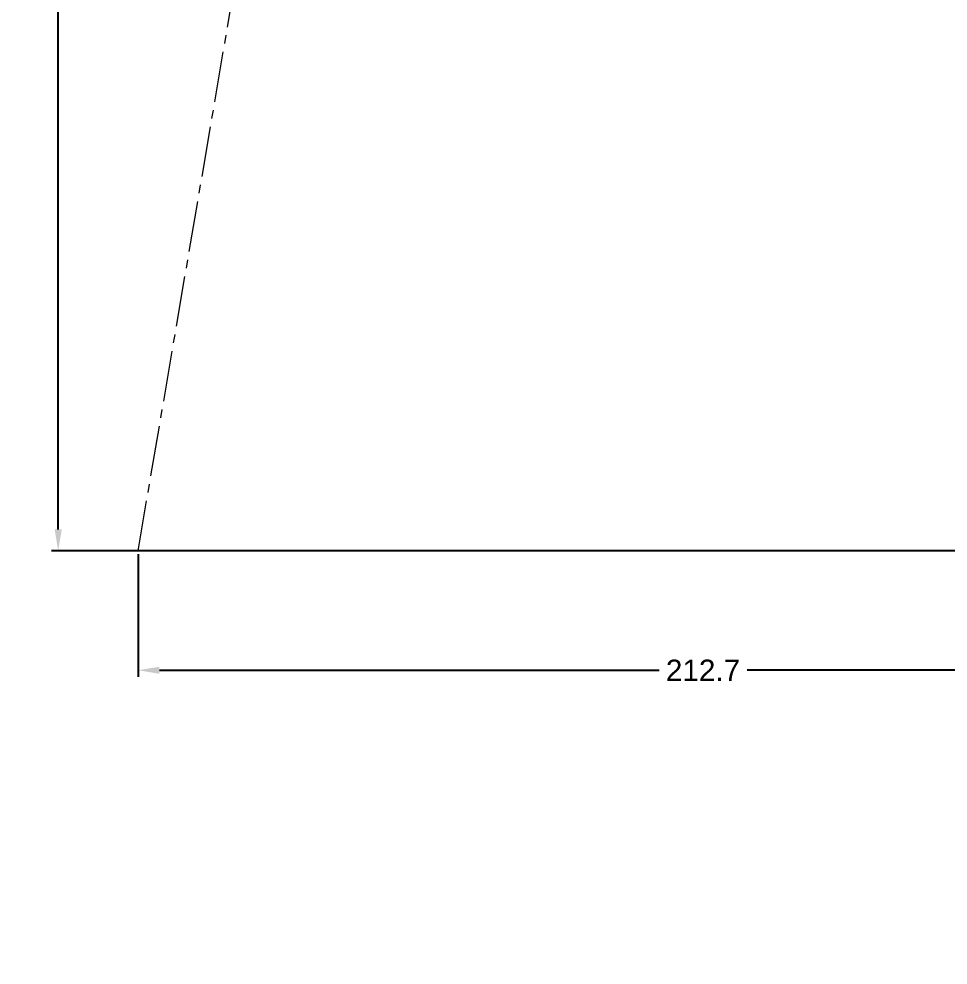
# Model space of a CAD drawing. Header units: millimetres. Extents: x 13479 to 14073, y 4989 to 5829.
# Drawn here: x 13723.7 to 13898.6, y 5174.1 to 5352.2 of the extents above; entities that cross this region are included whole.
import ezdxf

# ---------------------------------------------------------------- set-up
doc = ezdxf.new("R2010")
doc.units = ezdxf.units.MM
doc.linetypes.add('CENTER2', pattern=[28.575, 19.05, -3.175, 3.175, -3.175])
doc.linetypes.add('CENTERX2', pattern=[101.6, 63.5, -12.7, 12.7, -12.7])
doc.layers.add('CENTER', color=1, linetype='CENTERX2', lineweight=15)
doc.layers.add('DIM_', color=5, linetype='Continuous', lineweight=9)
doc.styles.get("Standard").update_dxf_attribs({"font": 'arial.ttf'})
doc.dimstyles.new('사본(2) STANDARD', dxfattribs={"dimscale": 0, "dimtxt": 4, "dimasz": 4, "dimexe": 1.25, "dimexo": 0.625, "dimgap": 1.5, "dimtad": 3, "dimtih": 1, "dimtoh": 1, "dimdec": 1, "dimzin": 9, "dimdsep": 46, "dimtxsty": 'Standard', "dimcen": 2.5, "dimclrd": 5, "dimclre": 5, "dimclrt": 5, "dimadec": 0, "dimazin": 0, "dimtfac": 1, "dimtdec": 1, "dimtmove": 0, "dimatfit": 3, "dimfxl": 1.25, "dimtfill": 1, "dimtolj": 1, "dimtzin": 0, "dimarcsym": 0})

# ---------------------------------------------------------------- blocks, each defined once
blk = doc.blocks.new('*D2')
at = {"layer": 'Defpoints', "color": 0, "transparency": 16777216}
for p in [(13731.06, 5511.24), (13790.36, 5511.24), (13934.02, 5252.14)]:
    blk.add_point(p, dxfattribs=at)
at = {"layer": 'DIM_', "color": 5, "lineweight": -2, "transparency": 16777216}
for p, q in [((13789.73, 5511.24), (13729.81, 5511.24)), ((13731.06, 5507.24), (13731.06, 5385.23)), ((13731.06, 5256.14), (13731.06, 5378.15)), ((13933.4, 5252.14), (13729.81, 5252.14))]:
    blk.add_line(p, q, dxfattribs=at)
at = {"layer": 'DIM_', "color": 5, "transparency": 16777216}
for points in [[(13730.39, 5507.24), (13731.73, 5507.24), (13731.06, 5511.24)], [(13730.39, 5256.14), (13731.73, 5256.14), (13731.06, 5252.14)]]:
    blk.add_solid(points, dxfattribs=at)
at = {"layer": 'DIM_', "color": 5, "transparency": 16777216, "insert": (13731.06, 5381.69), "char_height": 4, "attachment_point": 5, "bg_fill": 3, "box_fill_scale": 1.1, "bg_fill_color": 256, "bg_fill_true_color": 13158600, "bg_fill_transparency": 0}
blk.add_mtext('\\A1;259.1', dxfattribs=at)
blk = doc.blocks.new('*D3')
at = {"layer": 'Defpoints', "color": 0, "transparency": 16777216}
for p in [(13958.77, 5580.64), (13793.14, 5527.51), (13835.03, 5404.73), (13746.11, 5252.14), (13958.77, 5164.14)]:
    blk.add_point(p, dxfattribs=at)
at = {"layer": 'DIM_', "color": 5, "lineweight": -2, "transparency": 16777216}
for start, end in [(260.51745, 264.88072), (265.42822, 269.79159)]:
    blk.add_arc((13958.77, 6497.44), 1099.69, start, end, dxfattribs=at)
at = {"layer": 'DIM_', "color": 5, "transparency": 16777216}
for points in [[(13777.49, 5412.11), (13777.71, 5413.43), (13773.66, 5413.44)], [(13954.77, 5398.42), (13954.77, 5397.09), (13958.77, 5397.74)]]:
    blk.add_solid(points, dxfattribs=at)
at = {"layer": 'DIM_', "color": 5, "transparency": 16777216, "insert": (13865.88, 5401.67), "char_height": 4, "attachment_point": 5, "bg_fill": 3, "box_fill_scale": 1.1, "bg_fill_color": 256, "bg_fill_true_color": 13158600, "bg_fill_transparency": 0}
blk.add_mtext('\\A1;10°', dxfattribs=at)
blk = doc.blocks.new('*D5')
at = {"layer": 'Defpoints', "color": 0, "transparency": 16777216}
for p in [(13746.11, 5252.14), (13958.77, 5251.64), (13958.77, 5229.64)]:
    blk.add_point(p, dxfattribs=at)
at = {"layer": 'DIM_', "color": 5, "lineweight": -2, "transparency": 16777216}
for p, q in [((13746.11, 5251.52), (13746.11, 5228.39)), ((13958.77, 5251.02), (13958.77, 5228.39)), ((13750.11, 5229.64), (13844.16, 5229.64)), ((13954.77, 5229.64), (13860.72, 5229.64))]:
    blk.add_line(p, q, dxfattribs=at)
at = {"layer": 'DIM_', "color": 5, "transparency": 16777216}
for points in [[(13750.11, 5230.3), (13750.11, 5228.97), (13746.11, 5229.64)], [(13954.77, 5230.3), (13954.77, 5228.97), (13958.77, 5229.64)]]:
    blk.add_solid(points, dxfattribs=at)
at = {"layer": 'DIM_', "color": 5, "transparency": 16777216, "insert": (13852.44, 5229.64), "char_height": 4, "attachment_point": 5, "bg_fill": 3, "box_fill_scale": 1.1, "bg_fill_color": 256, "bg_fill_true_color": 13158600, "bg_fill_transparency": 0}
blk.add_mtext('\\A1;212.7', dxfattribs=at)

msp = doc.modelspace()

# ---------------------------------------------------------------- linework, layer by layer
at = {"layer": 'CENTER', "color": 1, "linetype": 'CENTER2', "ltscale": 0.5}
msp.add_line((13746.11, 5252.14), (13793.14, 5527.51), dxfattribs=at)

# ---------------------------------------------------------------- next in the draw order: dimensions: what is measured, and where the dimension line sits
at = {"layer": 'DIM_'}
dim = msp.add_linear_dim(base=(13731.06, 5511.24), p1=(13934.02, 5252.14), p2=(13790.36, 5511.24), angle=90, dimstyle='사본(2) STANDARD', override={"dimscale": 1, "dimtad": 0}, dxfattribs=at)
dim.commit()
dim.dimension.update_dxf_attribs({"geometry": '*D2', "text_midpoint": (13731.06, 5381.69)})

# ---------------------------------------------------------------- next in the draw order: dimensions: what is measured, and where the dimension line sits
dim = msp.add_angular_dim_2l(base=(13835.03, 5404.73), line1=((13958.77, 5164.14), (13958.77, 5580.64)), line2=((13746.11, 5252.14), (13793.14, 5527.51)), dimstyle='사본(2) STANDARD', override={"dimscale": 1, "dimtad": 0}, dxfattribs=at)
dim.commit()
dim.dimension.update_dxf_attribs({"geometry": '*D3', "text_midpoint": (13865.88, 5401.67)})

# ---------------------------------------------------------------- next in the draw order: dimensions: what is measured, and where the dimension line sits
dim = msp.add_linear_dim(base=(13958.77, 5229.64), p1=(13746.11, 5252.14), p2=(13958.77, 5251.64), dimstyle='사본(2) STANDARD', override={"dimscale": 1, "dimtad": 0}, dxfattribs=at)
dim.commit()
dim.dimension.update_dxf_attribs({"geometry": '*D5', "text_midpoint": (13852.44, 5229.64)})

doc.saveas('drawing.dxf')
